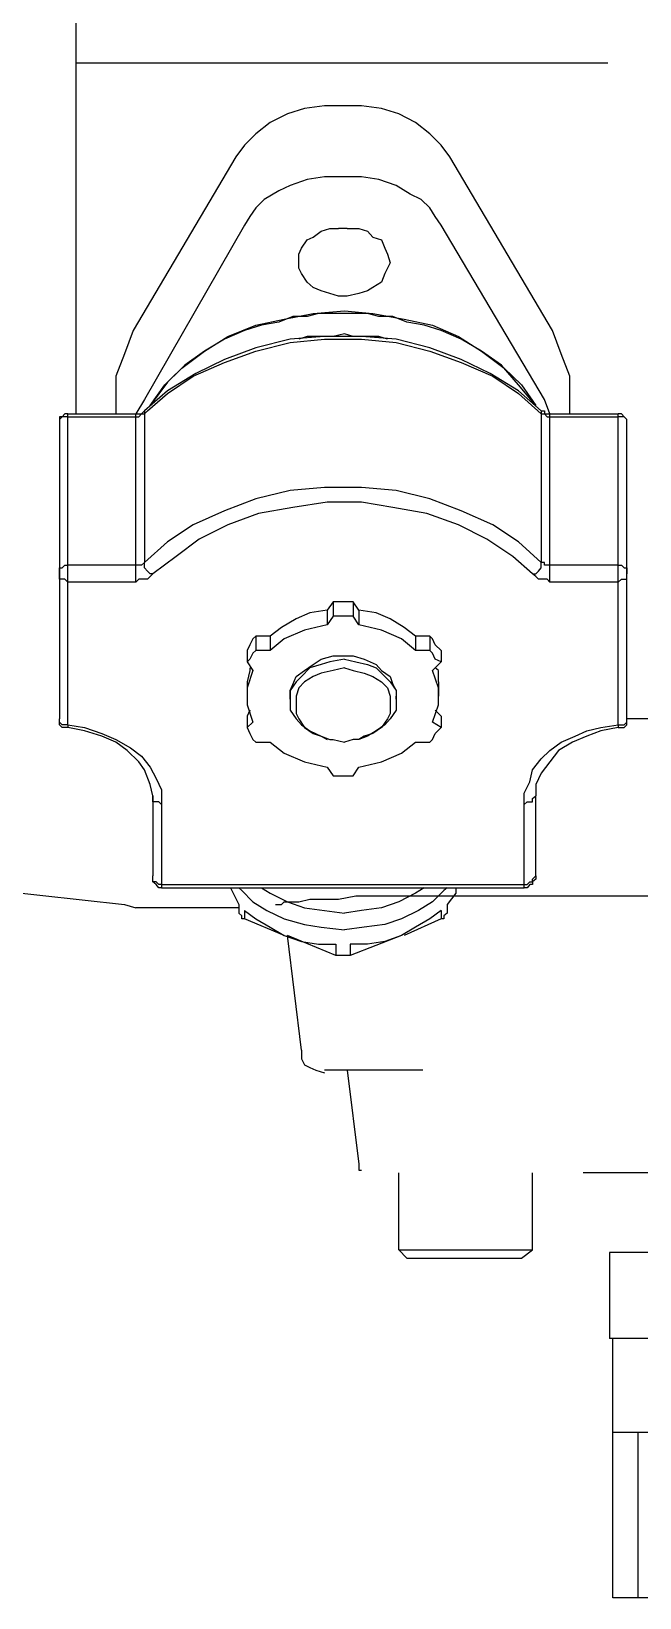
# Model space of a CAD drawing. Header units: inches. Extents: x -229 to 371, y -110 to 269.
# Drawn here: x 138.73 to 141.59, y 206.45 to 213.81 of the extents above; entities that cross this region are included whole.
import ezdxf

# ---------------------------------------------------------------- set-up
doc = ezdxf.new("R2010")
doc.units = ezdxf.units.IN
doc.header["$MEASUREMENT"] = 0
doc.linetypes.add('HIDDEN', pattern=[0.375, 0.25, -0.125])
doc.layers.get('0').update_dxf_attribs({"color": 10})

msp = doc.modelspace()

# ---------------------------------------------------------------- linework, layer by layer
at = {"color": 1, "linetype": 'HIDDEN', "ltscale": 10}
for p, q in [((138.9404, 212.0143), (138.9404, 215.4907)), ((138.9404, 213.6653), (144.1993, 213.6653)), ((139.934, 213.4251), (139.8531, 213.3846)), ((140.0149, 213.4504), (139.934, 213.4251)), ((140.1085, 213.463), (140.0149, 213.4504)), ((140.202, 213.463), (140.1085, 213.463)), ((140.2829, 213.463), (140.202, 213.463)), ((140.3765, 213.4504), (140.2829, 213.463)), ((140.4574, 213.4251), (140.3765, 213.4504)), ((140.5358, 213.3846), (140.4574, 213.4251)), ((139.7849, 213.3315), (139.7318, 213.2784)), ((139.8531, 213.3846), (139.7849, 213.3315)), ((140.604, 213.3315), (140.5358, 213.3846)), ((140.6571, 213.2784), (140.604, 213.3315)), ((139.7318, 213.2784), (139.6913, 213.2228)), ((140.6976, 213.2228), (140.6571, 213.2784)), ((139.6913, 213.2228), (139.2084, 212.4062)), ((141.1805, 212.4062), (140.6976, 213.2228)), ((140.0276, 213.1166), (139.9467, 213.0888)), ((140.1085, 213.1293), (140.0276, 213.1166)), ((140.202, 213.1293), (140.1085, 213.1293)), ((140.2829, 213.1293), (140.202, 213.1293)), ((140.3638, 213.1166), (140.2829, 213.1293)), ((140.4448, 213.0888), (140.3638, 213.1166)), ((139.8936, 213.0635), (139.8253, 213.0231)), ((139.9467, 213.0888), (139.8936, 213.0635)), ((140.5105, 213.0484), (140.4448, 213.0888)), ((140.5636, 213.0231), (140.5105, 213.0484)), ((139.7849, 212.9826), (139.7571, 212.9422)), ((139.8253, 213.0231), (139.7849, 212.9826)), ((140.604, 212.9826), (140.5636, 213.0231)), ((140.6293, 212.9422), (140.604, 212.9826)), ((139.7318, 212.9017), (139.2615, 212.0825)), ((139.7571, 212.9422), (139.7318, 212.9017)), ((140.0933, 212.8739), (140.1338, 212.8865)), ((140.1338, 212.8865), (140.1742, 212.8865)), ((140.2147, 212.8865), (140.1742, 212.8865)), ((140.2147, 212.8865), (140.2703, 212.8865)), ((140.2703, 212.8865), (140.3108, 212.8739)), ((140.6571, 212.9017), (140.6293, 212.9422)), ((141.1426, 212.0825), (140.6571, 212.9017)), ((139.9998, 212.793), (140.0276, 212.8335)), ((140.0276, 212.8335), (140.0554, 212.8461)), ((140.0554, 212.8461), (140.0933, 212.8739)), ((140.3108, 212.8739), (140.336, 212.8461)), ((140.336, 212.8461), (140.3765, 212.8335)), ((140.3765, 212.8335), (140.3917, 212.793)), ((139.9871, 212.7652), (139.9998, 212.793)), ((139.9871, 212.7247), (139.9871, 212.7652)), ((140.3917, 212.793), (140.4043, 212.7652)), ((140.4043, 212.7652), (140.4169, 212.7247)), ((139.9871, 212.6995), (139.9871, 212.7247)), ((139.9998, 212.6742), (139.9871, 212.6995)), ((140.0276, 212.6337), (139.9998, 212.6742)), ((140.3917, 212.6742), (140.3765, 212.6337)), ((140.4043, 212.6995), (140.3917, 212.6742)), ((140.4169, 212.7247), (140.4043, 212.6995)), ((140.0554, 212.6084), (140.0276, 212.6337)), ((140.0933, 212.5933), (140.0554, 212.6084)), ((140.1338, 212.5806), (140.0933, 212.5933)), ((140.3108, 212.5933), (140.2703, 212.5806)), ((140.336, 212.6084), (140.3108, 212.5933)), ((140.3765, 212.6337), (140.336, 212.6084)), ((140.1742, 212.568), (140.1338, 212.5806)), ((140.2147, 212.568), (140.1742, 212.568)), ((140.2703, 212.5806), (140.2147, 212.568)), ((139.7849, 212.4315), (139.9189, 212.4593)), ((139.8936, 212.4466), (139.8127, 212.4315)), ((139.9593, 212.4719), (139.8936, 212.4466)), ((139.9189, 212.4593), (140.0554, 212.4871)), ((140.0276, 212.4719), (139.9593, 212.4719)), ((140.0807, 212.4871), (140.0276, 212.4719)), ((140.0554, 212.4871), (140.202, 212.4997)), ((140.1489, 212.4871), (140.0807, 212.4871)), ((140.202, 212.4871), (140.1489, 212.4871)), ((140.202, 212.4997), (140.336, 212.4871)), ((140.2551, 212.4871), (140.202, 212.4871)), ((140.3108, 212.4871), (140.2551, 212.4871)), ((140.3638, 212.4719), (140.3108, 212.4871)), ((140.336, 212.4871), (140.4827, 212.4593)), ((140.4296, 212.4719), (140.3638, 212.4719)), ((140.4953, 212.4466), (140.4296, 212.4719)), ((140.4827, 212.4593), (140.6167, 212.4315)), ((140.5762, 212.4315), (140.4953, 212.4466)), ((139.2084, 212.4062), (139.168, 212.2975)), ((139.5447, 212.3101), (139.6534, 212.3784)), ((139.7318, 212.4062), (139.6382, 212.3657)), ((139.6534, 212.3784), (139.7849, 212.4315)), ((139.8127, 212.4315), (139.7318, 212.4062)), ((140.1085, 212.3784), (139.9467, 212.3657)), ((140.0276, 212.3784), (139.9871, 212.3657)), ((140.0933, 212.3784), (140.0276, 212.3784)), ((140.1489, 212.3784), (140.0933, 212.3784)), ((140.2829, 212.3784), (140.1085, 212.3784)), ((140.202, 212.391), (140.1489, 212.3784)), ((140.2425, 212.3784), (140.202, 212.391)), ((140.2956, 212.3784), (140.2425, 212.3784)), ((140.4448, 212.3657), (140.2829, 212.3784)), ((140.3638, 212.3784), (140.2956, 212.3784)), ((140.4043, 212.3657), (140.3638, 212.3784)), ((140.6571, 212.4062), (140.5762, 212.4315)), ((140.6167, 212.4315), (140.738, 212.3784)), ((140.7507, 212.3657), (140.6571, 212.4062)), ((140.738, 212.3784), (140.8468, 212.3101)), ((141.2209, 212.2975), (141.1805, 212.4062)), ((139.168, 212.2975), (139.1275, 212.1913)), ((139.4385, 212.2292), (139.5447, 212.3101)), ((139.5447, 212.3101), (139.4511, 212.2444)), ((139.6382, 212.3657), (139.5447, 212.3101)), ((139.7849, 212.3253), (139.6382, 212.2696)), ((139.6382, 212.257), (139.7849, 212.3101)), ((139.9467, 212.3657), (139.7849, 212.3253)), ((139.7849, 212.3101), (139.9467, 212.3505)), ((139.9467, 212.3505), (140.1085, 212.3657)), ((140.1085, 212.3657), (140.2829, 212.3657)), ((140.2829, 212.3657), (140.4448, 212.3505)), ((140.604, 212.3253), (140.4448, 212.3657)), ((140.4448, 212.3505), (140.604, 212.3101)), ((140.7507, 212.2696), (140.604, 212.3253)), ((140.604, 212.3101), (140.7507, 212.257)), ((140.8468, 212.3101), (140.7507, 212.3657)), ((140.8468, 212.3101), (140.9529, 212.2292)), ((140.9403, 212.2444), (140.8468, 212.3101)), ((141.2614, 212.1913), (141.2209, 212.2975)), ((139.3576, 212.1508), (139.4385, 212.2292)), ((139.4511, 212.2444), (139.3702, 212.1635)), ((139.4916, 212.1913), (139.6382, 212.257)), ((139.6382, 212.2696), (139.5042, 212.2039)), ((140.8872, 212.2039), (140.7507, 212.2696)), ((140.7507, 212.257), (140.8998, 212.1913)), ((141.0212, 212.1508), (140.9403, 212.2444)), ((140.9529, 212.2292), (141.0338, 212.1508)), ((139.1275, 212.1913), (139.1275, 212.0699)), ((139.3702, 212.1635), (139.2893, 212.0547)), ((139.2893, 212.0547), (139.3576, 212.1508)), ((139.5042, 212.2039), (139.3702, 212.123)), ((139.3702, 212.1104), (139.4916, 212.1913)), ((141.0212, 212.123), (140.8872, 212.2039)), ((140.8998, 212.1913), (141.0212, 212.1104)), ((141.1021, 212.0547), (141.0212, 212.1508)), ((141.0338, 212.1508), (141.1021, 212.0547)), ((141.2614, 212.0699), (141.2614, 212.1913)), ((139.2615, 212.0825), (139.2211, 212.0143)), ((139.3702, 212.123), (139.2615, 212.0295)), ((139.2767, 212.0295), (139.3702, 212.1104)), ((141.1274, 212.0295), (141.0212, 212.123)), ((141.0212, 212.1104), (141.1274, 212.0143)), ((141.1678, 212.0143), (141.1426, 212.0825)), ((138.8747, 212.0016), (138.862, 212.0016)), ((138.862, 212.0016), (138.862, 211.989)), ((138.8747, 212.0016), (138.862, 211.989)), ((138.8873, 212.0143), (138.8747, 212.0016)), ((138.8873, 212.0016), (138.8747, 212.0016)), ((138.9025, 212.0143), (138.8873, 212.0143)), ((138.9025, 212.0016), (138.8873, 212.0016)), ((138.9025, 210.5529), (138.9025, 212.0143)), ((138.9025, 212.0143), (139.2211, 212.0143)), ((138.9025, 212.0016), (139.2211, 212.0016)), ((139.1275, 212.0699), (139.1275, 212.0143)), ((139.2211, 211.2229), (139.2211, 212.0143)), ((139.2211, 212.0143), (139.2362, 212.0143)), ((139.2211, 212.0016), (139.2362, 212.0016)), ((139.2362, 212.0143), (139.2489, 212.0143)), ((139.2362, 212.0016), (139.2489, 212.0143)), ((139.2362, 212.0016), (139.2362, 212.0016)), ((139.2489, 212.0143), (139.2615, 212.0295)), ((139.2489, 212.0143), (139.2489, 212.0143)), ((139.2489, 212.0143), (139.2615, 212.0143)), ((139.2615, 212.0143), (139.2767, 212.0295)), ((139.2615, 212.0295), (139.2615, 212.0295)), ((139.2615, 212.0295), (139.2615, 212.0295)), ((139.2615, 212.0295), (139.2615, 212.0295)), ((139.2615, 212.0295), (139.2615, 212.0143)), ((139.2615, 212.0143), (139.2615, 211.3165)), ((139.2893, 212.0547), (139.2893, 212.0547)), ((141.1021, 212.0547), (141.1021, 212.0547)), ((141.1274, 212.0295), (141.1426, 212.0295)), ((141.1274, 212.0295), (141.1274, 212.0295)), ((141.1274, 212.0295), (141.1274, 212.0295)), ((141.1274, 212.0295), (141.1274, 212.0143)), ((141.1274, 212.0143), (141.1274, 211.3165)), ((141.1274, 212.0143), (141.1426, 212.0143)), ((141.1426, 212.0295), (141.1426, 212.0143)), ((141.1426, 212.0143), (141.1552, 212.0143)), ((141.1426, 212.0143), (141.1426, 212.0143)), ((141.1426, 212.0143), (141.1552, 212.0016)), ((141.1552, 212.0143), (141.1678, 212.0143)), ((141.1552, 212.0016), (141.1678, 212.0016)), ((141.1678, 211.2229), (141.1678, 212.0143)), ((141.1678, 212.0143), (141.4889, 212.0143)), ((141.1678, 212.0016), (141.4889, 212.0016)), ((141.1678, 212.0016), (141.1678, 212.0016)), ((141.2614, 212.0143), (141.2614, 212.0699)), ((141.4889, 210.5529), (141.4889, 212.0143)), ((141.5041, 212.0143), (141.4889, 212.0143)), ((141.4889, 212.0143), (141.4889, 212.0143)), ((141.5041, 212.0016), (141.4889, 212.0016)), ((141.5167, 212.0016), (141.5041, 212.0143)), ((141.5167, 212.0016), (141.5041, 212.0016)), ((141.5294, 211.989), (141.5167, 212.0016)), ((141.5294, 211.989), (141.5167, 212.0016)), ((138.862, 211.989), (138.862, 211.9612)), ((138.862, 211.989), (138.862, 211.9738)), ((138.862, 211.9738), (138.862, 211.9612)), ((138.862, 211.9612), (138.862, 210.5807)), ((141.5294, 211.9738), (141.5294, 211.989)), ((141.5294, 211.9738), (141.5294, 211.989)), ((141.5294, 211.9612), (141.5294, 211.9738)), ((141.5294, 211.9612), (141.5294, 211.9738)), ((141.5294, 210.5807), (141.5294, 211.9612)), ((139.9467, 211.6553), (139.7849, 211.6148)), ((140.1085, 211.6679), (139.9467, 211.6553)), ((140.2829, 211.6679), (140.1085, 211.6679)), ((140.4448, 211.6553), (140.2829, 211.6679)), ((140.604, 211.6148), (140.4448, 211.6553)), ((139.6382, 211.5592), (139.4916, 211.4935)), ((139.7849, 211.6148), (139.6382, 211.5592)), ((139.9593, 211.5744), (139.7975, 211.5466)), ((140.1211, 211.5996), (139.9593, 211.5744)), ((140.2829, 211.5996), (140.1211, 211.5996)), ((140.4296, 211.5744), (140.2829, 211.5996)), ((140.5889, 211.5466), (140.4296, 211.5744)), ((140.7507, 211.5592), (140.604, 211.6148)), ((140.8998, 211.4935), (140.7507, 211.5592)), ((139.4916, 211.4935), (139.3702, 211.4126)), ((139.6534, 211.4935), (139.5194, 211.4252)), ((139.7975, 211.5466), (139.6534, 211.4935)), ((140.738, 211.4935), (140.5889, 211.5466)), ((140.872, 211.4252), (140.738, 211.4935)), ((141.0212, 211.4126), (140.8998, 211.4935)), ((139.3702, 211.4126), (139.2615, 211.3165)), ((139.5194, 211.4252), (139.4107, 211.3443)), ((140.9934, 211.3443), (140.872, 211.4252)), ((141.1274, 211.3165), (141.0212, 211.4126)), ((139.4107, 211.3443), (139.302, 211.2634)), ((141.0869, 211.2634), (140.9934, 211.3443)), ((138.862, 211.276), (138.862, 211.2912)), ((138.862, 211.2912), (138.8747, 211.2912)), ((138.862, 211.2634), (138.862, 211.276)), ((138.862, 211.2507), (138.862, 211.2634)), ((138.8747, 211.2912), (138.8873, 211.3038)), ((138.8873, 211.3038), (138.9025, 211.3038)), ((139.2211, 211.3038), (138.9025, 211.3038)), ((139.2362, 211.3038), (139.2211, 211.3038)), ((139.2489, 211.3038), (139.2362, 211.3038)), ((139.2362, 211.3038), (139.2362, 211.3038)), ((139.2615, 211.3165), (139.2489, 211.3038)), ((139.2489, 211.3038), (139.2489, 211.3038)), ((139.2615, 211.3038), (139.2615, 211.3165)), ((139.2615, 211.2912), (139.2615, 211.3038)), ((139.2767, 211.276), (139.2615, 211.2912)), ((139.2893, 211.2634), (139.2767, 211.276)), ((139.302, 211.2634), (139.2893, 211.2507)), ((139.302, 211.2634), (139.2893, 211.2634)), ((141.0869, 211.2634), (141.1021, 211.2634)), ((141.1021, 211.2507), (141.0869, 211.2634)), ((141.1021, 211.2634), (141.1148, 211.276)), ((141.1148, 211.276), (141.1274, 211.2912)), ((141.1274, 211.3038), (141.1274, 211.3165)), ((141.1426, 211.3165), (141.1274, 211.3165)), ((141.1274, 211.2912), (141.1274, 211.3038)), ((141.1426, 211.3038), (141.1426, 211.3165)), ((141.1552, 211.3038), (141.1426, 211.3038)), ((141.1678, 211.3038), (141.1552, 211.3038)), ((141.4889, 211.3038), (141.1678, 211.3038)), ((141.1678, 211.3038), (141.1678, 211.3038)), ((141.4889, 211.3038), (141.5041, 211.3038)), ((141.5041, 211.3038), (141.5167, 211.2912)), ((141.5167, 211.2912), (141.5294, 211.2912)), ((141.5294, 211.2912), (141.5294, 211.276)), ((141.5294, 211.276), (141.5294, 211.2634)), ((141.5294, 211.2507), (141.5294, 211.2634)), ((138.862, 211.2381), (138.862, 211.2507)), ((138.8747, 211.2381), (138.862, 211.2381)), ((138.8873, 211.2381), (138.8747, 211.2381)), ((138.9025, 211.2229), (138.8873, 211.2381)), ((139.2211, 211.2229), (138.9025, 211.2229)), ((139.2362, 211.2381), (139.2211, 211.2229)), ((139.2615, 211.2381), (139.2362, 211.2381)), ((139.2767, 211.2381), (139.2615, 211.2381)), ((139.2893, 211.2507), (139.2767, 211.2381)), ((141.1148, 211.2381), (141.1021, 211.2507)), ((141.1426, 211.2381), (141.1148, 211.2381)), ((141.1552, 211.2381), (141.1426, 211.2381)), ((141.1678, 211.2229), (141.1552, 211.2381)), ((141.4889, 211.2229), (141.1678, 211.2229)), ((141.4889, 211.2229), (141.5041, 211.2381)), ((141.5041, 211.2381), (141.5167, 211.2381)), ((141.5167, 211.2381), (141.5294, 211.2381)), ((141.5294, 211.2381), (141.5294, 211.2507)), ((140.1489, 211.1319), (140.1211, 211.0915)), ((140.1489, 211.1319), (140.1489, 211.0636)), ((140.1742, 211.1319), (140.1489, 211.1319)), ((140.2147, 211.1319), (140.1742, 211.1319)), ((140.2425, 211.1319), (140.2147, 211.1319)), ((140.2703, 211.0915), (140.2425, 211.1319)), ((140.2425, 211.1319), (140.2425, 211.0636)), ((139.9745, 211.051), (139.9062, 211.0106)), ((140.0402, 211.0788), (139.9745, 211.051)), ((140.1211, 211.0915), (140.0402, 211.0788)), ((140.1211, 211.0915), (140.1211, 211.0232)), ((140.1489, 211.0636), (140.1211, 211.0232)), ((140.1742, 211.0636), (140.1489, 211.0636)), ((140.2147, 211.0636), (140.1742, 211.0636)), ((140.2425, 211.0636), (140.2147, 211.0636)), ((140.2703, 211.0232), (140.2425, 211.0636)), ((140.2703, 211.0915), (140.2703, 211.0232)), ((140.3512, 211.0788), (140.2703, 211.0915)), ((140.4169, 211.051), (140.3512, 211.0788)), ((140.4827, 211.0106), (140.4169, 211.051)), ((139.7849, 210.9701), (139.7722, 210.9575)), ((139.8531, 210.9701), (139.7849, 210.9701)), ((139.7849, 210.9701), (139.7849, 210.9018)), ((139.9062, 211.0106), (139.8531, 210.9701)), ((139.8531, 210.9701), (139.8531, 210.9018)), ((140.0149, 210.9979), (139.9189, 210.9575)), ((140.1211, 211.0232), (140.0149, 210.9979)), ((140.3765, 210.9979), (140.2703, 211.0232)), ((140.47, 210.9575), (140.3765, 210.9979)), ((140.5358, 210.9701), (140.4827, 211.0106)), ((140.604, 210.9701), (140.5358, 210.9701)), ((140.5358, 210.9701), (140.5358, 210.9018)), ((140.604, 210.9701), (140.604, 210.9018)), ((140.6167, 210.9575), (140.604, 210.9701)), ((139.7571, 210.9296), (139.7444, 210.9018)), ((139.7444, 210.9018), (139.7444, 210.8487)), ((139.7722, 210.9575), (139.7571, 210.9296)), ((139.7849, 210.9018), (139.7722, 210.8892)), ((139.8531, 210.9018), (139.7849, 210.9018)), ((139.9189, 210.9575), (139.8531, 210.9018)), ((140.5358, 210.9018), (140.47, 210.9575)), ((140.604, 210.9018), (140.5358, 210.9018)), ((140.6167, 210.8892), (140.604, 210.9018)), ((140.6293, 210.9296), (140.6167, 210.9575)), ((140.6571, 210.9018), (140.6293, 210.9296)), ((140.6571, 210.9018), (140.6571, 210.8487)), ((139.7571, 210.8614), (139.7444, 210.8487)), ((139.7444, 210.8487), (139.7722, 210.8083)), ((139.7722, 210.8892), (139.7571, 210.8614)), ((140.0149, 210.8083), (140.0554, 210.8361)), ((140.0933, 210.8361), (140.0402, 210.8209)), ((140.0554, 210.8361), (140.0933, 210.8614)), ((140.0933, 210.8614), (140.1489, 210.8766)), ((140.1338, 210.8487), (140.0933, 210.8361)), ((140.202, 210.8614), (140.1338, 210.8487)), ((140.1489, 210.8766), (140.202, 210.8766)), ((140.202, 210.8766), (140.2425, 210.8766)), ((140.202, 210.8614), (140.2551, 210.8487)), ((140.2425, 210.8766), (140.2956, 210.8614)), ((140.2551, 210.8487), (140.3108, 210.8361)), ((140.2956, 210.8614), (140.3512, 210.8361)), ((140.3108, 210.8361), (140.3512, 210.8209)), ((140.3512, 210.8361), (140.3765, 210.8083)), ((140.6293, 210.8614), (140.6167, 210.8892)), ((140.6167, 210.8083), (140.6571, 210.8487)), ((140.6571, 210.8487), (140.6293, 210.8614)), ((139.7571, 210.8083), (139.7444, 210.7552)), ((139.7722, 210.8083), (139.7444, 210.7274)), ((139.7444, 210.7552), (139.7444, 210.6869)), ((139.7571, 210.8209), (139.7571, 210.8083)), ((139.9745, 210.7552), (139.9467, 210.7147)), ((139.9593, 210.7426), (139.9745, 210.7805)), ((139.9745, 210.7805), (140.0149, 210.8083)), ((139.9998, 210.7805), (139.9745, 210.7552)), ((140.0149, 210.7552), (139.9871, 210.7274)), ((140.0402, 210.8209), (139.9998, 210.7805)), ((140.0554, 210.7805), (140.0149, 210.7552)), ((140.0933, 210.7956), (140.0554, 210.7805)), ((140.1489, 210.8083), (140.0933, 210.7956)), ((140.202, 210.8209), (140.1489, 210.8083)), ((140.202, 210.8209), (140.2425, 210.8083)), ((140.2425, 210.8083), (140.2956, 210.7956)), ((140.2956, 210.7956), (140.336, 210.7805)), ((140.336, 210.7805), (140.3765, 210.7552)), ((140.3512, 210.8209), (140.3917, 210.7805)), ((140.3765, 210.8083), (140.4169, 210.7805)), ((140.3765, 210.7552), (140.4043, 210.7274)), ((140.3917, 210.7805), (140.4169, 210.7552)), ((140.4169, 210.7805), (140.4296, 210.7426)), ((140.4169, 210.7552), (140.4448, 210.7147)), ((140.6445, 210.7274), (140.6167, 210.8083)), ((140.6445, 210.8083), (140.6293, 210.8209)), ((140.6445, 210.7552), (140.6445, 210.8083)), ((140.6445, 210.7552), (140.6445, 210.6869)), ((139.7444, 210.7274), (139.7444, 210.6869)), ((139.7444, 210.6869), (139.7444, 210.6465)), ((139.9467, 210.7147), (139.9593, 210.7426)), ((139.9467, 210.6869), (139.9467, 210.7147)), ((139.9467, 210.7147), (139.9467, 210.6743)), ((139.9467, 210.6743), (139.9467, 210.6869)), ((139.9467, 210.6743), (139.9467, 210.6212)), ((139.9871, 210.7274), (139.9745, 210.6869)), ((139.9745, 210.6869), (139.9745, 210.6465)), ((140.4043, 210.7274), (140.4169, 210.6869)), ((140.4169, 210.6869), (140.4169, 210.6465)), ((140.4296, 210.7426), (140.4448, 210.7147)), ((140.4448, 210.7147), (140.4448, 210.6743)), ((140.4448, 210.7147), (140.4448, 210.6869)), ((140.4448, 210.6743), (140.4448, 210.6869)), ((140.4448, 210.6743), (140.4448, 210.6212)), ((140.6445, 210.6869), (140.6445, 210.7274)), ((140.6445, 210.6465), (140.6445, 210.6869)), ((139.7444, 210.6465), (139.7722, 210.5656)), ((139.7571, 210.6212), (139.7444, 210.5934)), ((139.9467, 210.6212), (139.9745, 210.5807)), ((139.9745, 210.6465), (139.9745, 210.606)), ((139.9745, 210.606), (139.9871, 210.5807)), ((140.4169, 210.606), (140.4043, 210.5807)), ((140.4169, 210.6465), (140.4169, 210.606)), ((140.4448, 210.6212), (140.4169, 210.5807)), ((140.6167, 210.5656), (140.6445, 210.6465)), ((140.6571, 210.5934), (140.6293, 210.6212)), ((138.862, 210.5656), (138.862, 210.5807)), ((138.862, 210.5656), (138.862, 210.5807)), ((138.862, 210.5529), (138.862, 210.5656)), ((138.8747, 210.5529), (138.862, 210.5656)), ((138.862, 210.5656), (138.862, 210.5656)), ((138.8747, 210.5403), (138.862, 210.5529)), ((138.8873, 210.5529), (138.8747, 210.5529)), ((138.8873, 210.5403), (138.8747, 210.5403)), ((138.9025, 210.5529), (138.8873, 210.5529)), ((138.9025, 210.5403), (138.8873, 210.5403)), ((138.9025, 210.5529), (138.9025, 210.5403)), ((138.9025, 210.5529), (138.9809, 210.5403)), ((138.9809, 210.5251), (138.9025, 210.5403)), ((138.9025, 210.5403), (138.9025, 210.5403)), ((138.9025, 210.5403), (138.9025, 210.5403)), ((138.9809, 210.5403), (139.0618, 210.5125)), ((139.7444, 210.5934), (139.7444, 210.5403)), ((139.7722, 210.5656), (139.7444, 210.5403)), ((139.7444, 210.5403), (139.7571, 210.5125)), ((139.9745, 210.5807), (139.9998, 210.5529)), ((139.9871, 210.5807), (140.0149, 210.5403)), ((139.9998, 210.5529), (140.0402, 210.5251)), ((140.0149, 210.5403), (140.0554, 210.5125)), ((140.3765, 210.5403), (140.336, 210.5125)), ((140.3917, 210.5529), (140.3512, 210.5251)), ((140.4043, 210.5807), (140.3765, 210.5403)), ((140.4169, 210.5807), (140.3917, 210.5529)), ((140.6571, 210.5403), (140.6167, 210.5656)), ((140.6293, 210.5125), (140.6571, 210.5403)), ((140.6571, 210.5934), (140.6571, 210.5403)), ((141.3423, 210.5251), (141.408, 210.5403)), ((141.408, 210.5403), (141.4889, 210.5529)), ((141.4889, 210.5403), (141.408, 210.5251)), ((141.4889, 210.5529), (141.4889, 210.5403)), ((141.4889, 210.5529), (141.5041, 210.5529)), ((141.4889, 210.5403), (141.5041, 210.5403)), ((141.4889, 210.5403), (141.4889, 210.5403)), ((141.4889, 210.5403), (141.4889, 210.5403)), ((141.5041, 210.5529), (141.5167, 210.5529)), ((141.5041, 210.5403), (141.5167, 210.5403)), ((141.5167, 210.5529), (141.5294, 210.5656)), ((141.5167, 210.5403), (141.5294, 210.5529)), ((141.6507, 210.5807), (141.5294, 210.5807)), ((141.5294, 210.5656), (141.5294, 210.5807)), ((141.5294, 210.5656), (141.5294, 210.5807)), ((141.5294, 210.5529), (141.5294, 210.5656)), ((141.5294, 210.5656), (141.5294, 210.5656)), ((139.0618, 210.4998), (138.9809, 210.5251)), ((139.0618, 210.5125), (139.1275, 210.4847)), ((139.1275, 210.472), (139.0618, 210.4998)), ((139.1275, 210.4847), (139.1958, 210.4442)), ((139.1806, 210.4316), (139.1275, 210.472)), ((139.7571, 210.5125), (139.7722, 210.4847)), ((139.7722, 210.4847), (139.7849, 210.472)), ((139.7849, 210.472), (139.8531, 210.472)), ((139.8531, 210.472), (139.9189, 210.4189)), ((140.0402, 210.5251), (140.0933, 210.4998)), ((140.0554, 210.5125), (140.0933, 210.4998)), ((140.0933, 210.4998), (140.1211, 210.4847)), ((140.0933, 210.4998), (140.1338, 210.4847)), ((140.1338, 210.4847), (140.1489, 210.4847)), ((140.1489, 210.4847), (140.202, 210.472)), ((140.2425, 210.4847), (140.202, 210.472)), ((140.2703, 210.4847), (140.2425, 210.4847)), ((140.2956, 210.4998), (140.2703, 210.4847)), ((140.3108, 210.4998), (140.2703, 210.4847)), ((140.336, 210.5125), (140.2956, 210.4998)), ((140.3512, 210.5251), (140.3108, 210.4998)), ((140.47, 210.4189), (140.5358, 210.472)), ((140.5358, 210.472), (140.604, 210.472)), ((140.604, 210.472), (140.6167, 210.4847)), ((140.6167, 210.4847), (140.6293, 210.5125)), ((141.1678, 210.4316), (141.2209, 210.472)), ((141.274, 210.472), (141.2083, 210.4316)), ((141.2209, 210.472), (141.2867, 210.4998)), ((141.3423, 210.4998), (141.274, 210.472)), ((141.2867, 210.4998), (141.3423, 210.5251)), ((141.408, 210.5251), (141.3423, 210.4998)), ((139.2362, 210.3785), (139.1806, 210.4316)), ((139.1958, 210.4442), (139.2489, 210.4063)), ((139.2489, 210.4063), (139.2893, 210.3532)), ((139.9189, 210.4189), (140.0149, 210.3785)), ((140.3765, 210.3785), (140.47, 210.4189)), ((141.0869, 210.3406), (141.1274, 210.3936)), ((141.1274, 210.3936), (141.1678, 210.4316)), ((141.2083, 210.4316), (141.1678, 210.3785)), ((139.2615, 210.3406), (139.2362, 210.3785)), ((139.2893, 210.2723), (139.2615, 210.3406)), ((139.2893, 210.3532), (139.3171, 210.3001)), ((140.0149, 210.3785), (140.1211, 210.3532)), ((140.1211, 210.3532), (140.1489, 210.3127)), ((140.1489, 210.3127), (140.1742, 210.3127)), ((140.1742, 210.3127), (140.2147, 210.3127)), ((140.2147, 210.3127), (140.2425, 210.3127)), ((140.2425, 210.3127), (140.2703, 210.3532)), ((140.2703, 210.3532), (140.3765, 210.3785)), ((141.0743, 210.2849), (141.0869, 210.3406)), ((141.1274, 210.3254), (141.1021, 210.2723)), ((141.1678, 210.3785), (141.1274, 210.3254)), ((139.302, 210.2192), (139.2893, 210.2723)), ((139.3171, 210.3001), (139.3424, 210.247)), ((139.3424, 210.247), (139.3424, 210.1787)), ((141.0465, 210.2318), (141.0743, 210.2849)), ((141.1021, 210.2723), (141.1021, 210.2192)), ((139.302, 210.2192), (139.302, 209.8425)), ((139.302, 210.2066), (139.302, 210.2192)), ((139.302, 210.1914), (139.302, 210.2066)), ((139.3171, 210.1914), (139.302, 210.1914)), ((139.3298, 210.1914), (139.3171, 210.1914)), ((139.3424, 210.1787), (139.3298, 210.1914)), ((139.3424, 210.1787), (139.3424, 209.7869)), ((141.0465, 210.1787), (141.0465, 210.2318)), ((141.0465, 210.1787), (141.0617, 210.1914)), ((141.0465, 209.7869), (141.0465, 210.1787)), ((141.0617, 210.1914), (141.0743, 210.1914)), ((141.0743, 210.1914), (141.0869, 210.1914)), ((141.0869, 210.2066), (141.1021, 210.2192)), ((141.0869, 210.1914), (141.0869, 210.2066)), ((141.1021, 209.8425), (141.1021, 210.2192)), ((139.302, 209.8273), (139.302, 209.8425)), ((139.302, 209.8273), (139.302, 209.8425)), ((139.302, 209.8147), (139.302, 209.8273)), ((139.302, 209.8147), (139.302, 209.8273)), ((139.3171, 209.802), (139.302, 209.8147)), ((139.3171, 209.8147), (139.302, 209.8147)), ((139.3298, 209.802), (139.3171, 209.8147)), ((139.3298, 209.7869), (139.3171, 209.802)), ((139.3424, 209.802), (139.3298, 209.802)), ((139.3424, 209.802), (141.0465, 209.802)), ((141.0465, 209.802), (141.0617, 209.802)), ((141.0617, 209.802), (141.0743, 209.8147)), ((141.0743, 209.802), (141.0617, 209.7869)), ((141.0743, 209.8147), (141.0869, 209.8147)), ((141.0869, 209.802), (141.0743, 209.802)), ((141.0869, 209.8273), (141.1021, 209.8425)), ((141.1021, 209.8273), (141.0869, 209.8147)), ((141.0869, 209.8147), (141.0869, 209.8273)), ((141.0869, 209.8147), (141.0869, 209.802)), ((141.1021, 209.8425), (141.1021, 209.8273)), ((138.5662, 209.7742), (139.168, 209.7085)), ((139.3424, 209.7869), (139.3298, 209.7869)), ((139.3424, 209.7869), (141.0465, 209.7869)), ((139.666, 209.7869), (139.6787, 209.7616)), ((139.6787, 209.7616), (139.7065, 209.7085)), ((139.7065, 209.7869), (139.7191, 209.7742)), ((139.7191, 209.7742), (139.7722, 209.7211)), ((139.7722, 209.7211), (139.838, 209.6807)), ((139.8127, 209.7869), (139.8531, 209.7616)), ((139.8531, 209.7616), (139.934, 209.7211)), ((139.9062, 209.7085), (139.9189, 209.7211)), ((139.9189, 209.7211), (139.9467, 209.7211)), ((139.934, 209.7211), (140.0149, 209.6933)), ((139.9467, 209.7211), (139.9871, 209.7211)), ((139.9871, 209.7211), (140.0402, 209.7338)), ((140.0402, 209.7338), (140.0933, 209.7338)), ((140.0933, 209.7338), (140.1742, 209.7338)), ((140.1742, 209.7338), (140.2551, 209.7489)), ((140.2551, 209.7489), (140.3638, 209.7489)), ((140.3638, 209.7489), (144.04, 209.7489)), ((140.4574, 209.7211), (140.3765, 209.6933)), ((140.5358, 209.7616), (140.4574, 209.7211)), ((140.5762, 209.7869), (140.5358, 209.7616)), ((140.6167, 209.7211), (140.5509, 209.6807)), ((140.6698, 209.7742), (140.6167, 209.7211)), ((140.6849, 209.7869), (140.6698, 209.7742)), ((140.7254, 209.7616), (140.6849, 209.7085)), ((140.7254, 209.7869), (140.7254, 209.7616)), ((141.0617, 209.7869), (141.0465, 209.7869)), ((139.168, 209.7085), (139.2211, 209.6933)), ((139.7065, 209.6933), (139.2211, 209.6933)), ((139.2211, 209.6933), (139.2211, 209.6933)), ((139.7065, 209.7085), (139.7065, 209.668)), ((139.7191, 209.6554), (139.7065, 209.668)), ((139.7191, 209.6402), (139.7191, 209.6554)), ((139.7318, 209.6807), (139.7318, 209.6402)), ((139.7318, 209.6807), (139.7849, 209.6402)), ((139.838, 209.6807), (139.9189, 209.6402)), ((139.8784, 209.7085), (139.8784, 209.7085)), ((139.8784, 209.7085), (139.8784, 209.7085)), ((139.8784, 209.7085), (139.8936, 209.7085)), ((139.8936, 209.7085), (139.9062, 209.7085)), ((140.0149, 209.6933), (140.1085, 209.6807)), ((140.1085, 209.6807), (140.202, 209.668)), ((140.2829, 209.6807), (140.202, 209.668)), ((140.3765, 209.6933), (140.2829, 209.6807)), ((140.5509, 209.6807), (140.47, 209.6402)), ((140.6571, 209.6807), (140.604, 209.6402)), ((140.6571, 209.6807), (140.6571, 209.6402)), ((140.6849, 209.668), (140.6698, 209.6554)), ((140.6698, 209.6554), (140.6698, 209.6402)), ((140.6849, 209.7085), (140.6849, 209.668)), ((139.7318, 209.6402), (139.7191, 209.6402)), ((139.9189, 209.5618), (139.7318, 209.6402)), ((139.7849, 209.6402), (139.8531, 209.6023)), ((139.8531, 209.6023), (139.9189, 209.5618)), ((139.9189, 209.6402), (140.0149, 209.6149)), ((140.0149, 209.6149), (140.0933, 209.6023)), ((140.0933, 209.6023), (140.202, 209.5897)), ((140.2956, 209.6023), (140.202, 209.5897)), ((140.3917, 209.6149), (140.2956, 209.6023)), ((140.47, 209.6402), (140.3917, 209.6149)), ((140.5358, 209.6023), (140.47, 209.5618)), ((140.6571, 209.6402), (140.4827, 209.5618)), ((140.604, 209.6402), (140.5358, 209.6023)), ((140.6698, 209.6402), (140.6571, 209.6402)), ((139.9189, 209.5618), (139.9998, 209.534)), ((140.1616, 209.4683), (139.934, 209.5618)), ((139.9998, 209.0233), (139.934, 209.5618)), ((139.9998, 209.534), (140.0807, 209.5214)), ((140.0807, 209.5214), (140.1616, 209.5214)), ((140.1616, 209.5214), (140.1616, 209.4683)), ((140.47, 209.5618), (140.2298, 209.4683)), ((140.2298, 209.5214), (140.2298, 209.4683)), ((140.3108, 209.5214), (140.2298, 209.5214)), ((140.3917, 209.534), (140.3108, 209.5214)), ((140.47, 209.5618), (140.3917, 209.534)), ((140.1894, 209.4683), (140.1616, 209.4683)), ((140.202, 209.4683), (140.1894, 209.4683)), ((140.2298, 209.4683), (140.202, 209.4683)), ((139.9998, 209.0233), (139.9998, 208.9829)), ((139.9998, 208.9829), (140.0149, 208.9551)), ((140.0149, 208.9551), (140.0402, 208.9424)), ((140.0402, 208.9424), (140.068, 208.9298)), ((140.068, 208.9298), (140.1085, 208.9171)), ((144.3206, 208.9298), (140.1085, 208.9298)), ((140.1085, 208.9171), (140.1085, 208.9171)), ((140.2147, 208.9298), (140.2703, 208.4873)), ((140.2703, 208.4873), (140.2703, 208.4747)), ((140.2703, 208.4747), (140.2703, 208.4595)), ((140.2703, 208.4595), (140.2703, 208.4595)), ((140.2703, 208.4595), (140.2829, 208.4595)), ((140.2829, 208.4595), (140.2829, 208.4595)), ((140.2829, 208.4595), (140.2829, 208.4595)), ((143.8251, 208.4469), (140.2956, 208.4469)), ((140.4574, 208.0853), (140.4574, 208.4469)), ((141.0869, 208.0853), (141.0869, 208.4469)), ((140.4574, 208.0853), (141.0869, 208.0853)), ((140.4953, 208.0449), (140.4574, 208.0853)), ((140.4953, 208.0449), (141.0338, 208.0449)), ((141.0338, 208.0449), (141.0869, 208.0853)), ((142.6848, 208.0727), (141.4485, 208.0727)), ((141.4485, 208.0727), (141.4485, 207.6681)), ((142.6848, 207.6681), (141.4485, 207.6681)), ((141.4637, 206.4495), (141.4637, 207.6681)), ((141.4637, 207.2282), (142.6722, 207.2282)), ((141.5825, 206.4495), (141.5825, 207.2282)), ((142.6722, 206.4495), (141.4637, 206.4495))]:
    msp.add_line(p, q, dxfattribs=at)

doc.saveas('drawing.dxf')
